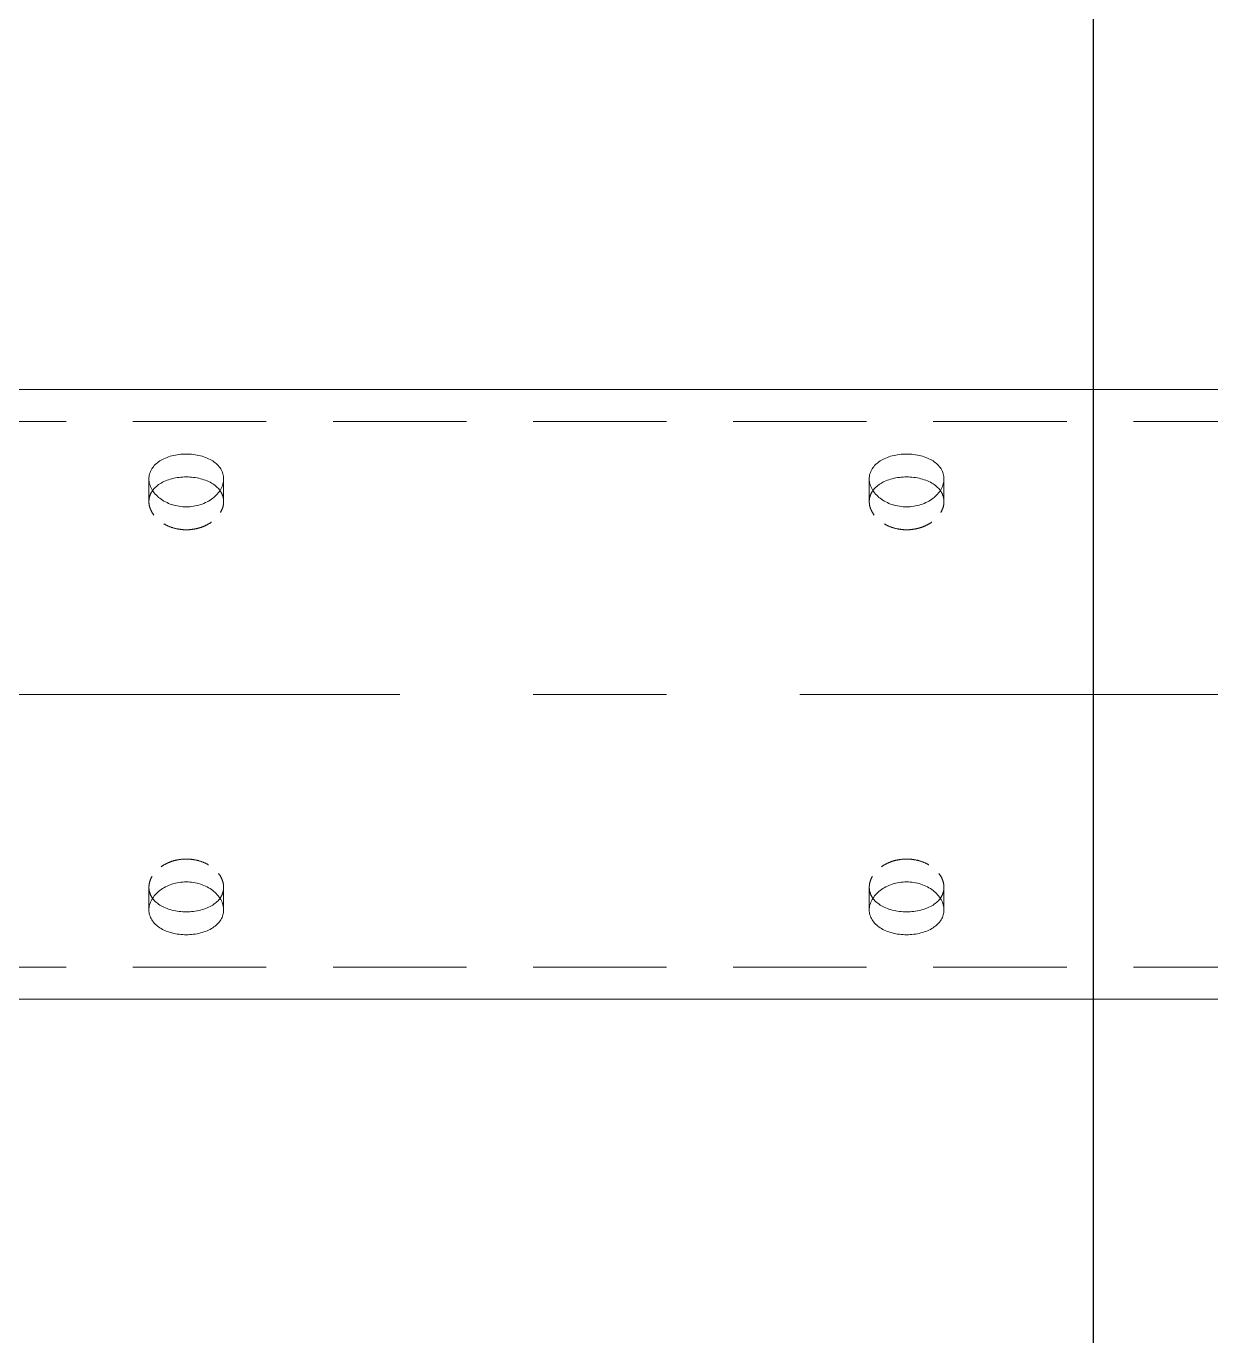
# Model space of a CAD drawing. Header units: millimetres. Extents: x -46397 to 283259, y -8690 to 23983.
# Drawn here: x 119536.6 to 119758.6, y -73.7 to 171.8 of the extents above; entities that cross this region are included whole.
import ezdxf

# ---------------------------------------------------------------- set-up
doc = ezdxf.new("R2010")
doc.units = ezdxf.units.MM
doc.linetypes.add('CENTER', pattern=[2, 1.25, -0.25, 0.25, -0.25])
doc.linetypes.add('HIDDENX2', pattern=[0.75, 0.5, -0.25])
doc.layers.add('DUONGCHINH', color=7, linetype='Continuous', lineweight=25)
doc.layers.add('DUONGTAM', color=1, linetype='CENTER', lineweight=0)
doc.layers.add('flashshoot', color=7, linetype='Continuous')

# ---------------------------------------------------------------- blocks, each defined once
blk = doc.blocks.new('A$C709efb1f')
at = {"color": 150, "linetype": 'Continuous', "lineweight": 0, "ltscale": 10}
for p, q in [((195.98, 1125), (195.98, -3000)), ((310.28, 1125), (310.28, -3000))]:
    blk.add_line(p, q, dxfattribs=at)
at = {"color": 1, "linetype": 'HIDDENX2', "lineweight": 0, "ltscale": 50}
for p, q in [((202, 1125), (202, -3000)), ((304.26, 1125), (304.26, -3000))]:
    blk.add_line(p, q, dxfattribs=at)
at = {"color": 1, "linetype": 'HIDDENX2', "lineweight": 0, "ltscale": 10}
for p, q in [((212.72, -2573), (216.98, -2573)), ((289.29, -2573), (293.54, -2573)), ((212.72, -2587), (216.98, -2587)), ((289.29, -2587), (293.54, -2587)), ((212.72, -2708), (216.98, -2708)), ((289.29, -2708), (293.54, -2708)), ((212.72, -2722), (216.98, -2722)), ((289.29, -2722), (293.54, -2722))]:
    blk.add_line(p, q, dxfattribs=at)
at = {"color": 150, "linetype": 'Continuous', "lineweight": 0, "ltscale": 10}
for points, knots in [([(217.97, -2580), (217.97, -2580.44), (217.94, -2580.89), (217.8, -2581.8), (217.69, -2582.25), (217.41, -2583.11), (217.24, -2583.52), (216.84, -2584.29), (216.61, -2584.64), (216.13, -2585.26), (215.87, -2585.55), (215.29, -2586.07), (214.98, -2586.29), (214.34, -2586.65), (214.01, -2586.78), (213.36, -2586.96), (213.03, -2587), (212.41, -2587), (212.09, -2586.96), (211.47, -2586.78), (211.16, -2586.65), (210.58, -2586.29), (210.3, -2586.07), (209.8, -2585.55), (209.57, -2585.26), (209.17, -2584.64), (208.99, -2584.29), (208.66, -2583.52), (208.52, -2583.11), (208.3, -2582.25), (208.21, -2581.8), (208.1, -2580.89), (208.07, -2580.44), (208.07, -2579.56), (208.1, -2579.11), (208.21, -2578.2), (208.3, -2577.75), (208.52, -2576.89), (208.66, -2576.48), (208.99, -2575.71), (209.17, -2575.36), (209.57, -2574.74), (209.8, -2574.45), (210.3, -2573.93), (210.58, -2573.71), (211.16, -2573.35), (211.47, -2573.22), (212.09, -2573.04), (212.41, -2573), (213.03, -2573), (213.36, -2573.04), (214.01, -2573.22), (214.34, -2573.35), (214.98, -2573.71), (215.29, -2573.93), (215.87, -2574.45), (216.13, -2574.74), (216.61, -2575.36), (216.84, -2575.71), (217.24, -2576.48), (217.41, -2576.89), (217.69, -2577.75), (217.8, -2578.2), (217.94, -2579.11), (217.97, -2579.56), (217.97, -2580)], [0, 0, 0, 0, 1.319832, 1.319832, 2.639664, 2.639664, 3.959497, 3.959497, 5.279329, 5.279329, 6.599151, 6.599151, 7.918973, 7.918973, 9.238795, 9.238795, 10.558617, 10.558617, 11.878439, 11.878439, 13.198261, 13.198261, 14.518084, 14.518084, 15.837906, 15.837906, 17.157738, 17.157738, 18.47757, 18.47757, 19.797402, 19.797402, 21.117235, 21.117235, 22.437067, 22.437067, 23.756899, 23.756899, 25.076731, 25.076731, 26.396564, 26.396564, 27.716386, 27.716386, 29.036208, 29.036208, 30.35603, 30.35603, 31.675852, 31.675852, 32.995674, 32.995674, 34.315496, 34.315496, 35.635318, 35.635318, 36.95514, 36.95514, 38.274973, 38.274973, 39.594805, 39.594805, 40.914637, 40.914637, 42.234469, 42.234469, 42.234469, 42.234469]), ([(214.91, -2573.68), (214.7, -2573.83), (214.5, -2574), (214.07, -2574.45), (213.84, -2574.74), (213.45, -2575.36), (213.26, -2575.71), (212.94, -2576.48), (212.81, -2576.89), (212.58, -2577.75), (212.5, -2578.2), (212.39, -2579.11), (212.37, -2579.56), (212.37, -2580.44), (212.39, -2580.89), (212.5, -2581.8), (212.58, -2582.25), (212.81, -2583.11), (212.94, -2583.52), (213.26, -2584.29), (213.45, -2584.64), (213.84, -2585.26), (214.07, -2585.55), (214.5, -2586), (214.7, -2586.17), (214.91, -2586.32)], [13.547032, 13.547032, 13.547032, 13.547032, 14.522015, 14.522015, 15.842193, 15.842193, 17.162386, 17.162386, 18.48258, 18.48258, 19.802773, 19.802773, 21.122966, 21.122966, 22.44316, 22.44316, 23.763353, 23.763353, 25.083546, 25.083546, 26.40374, 26.40374, 27.723917, 27.723917, 28.6989, 28.6989, 28.6989, 28.6989]), ([(288.29, -2580), (288.29, -2579.56), (288.32, -2579.11), (288.46, -2578.2), (288.57, -2577.75), (288.85, -2576.89), (289.03, -2576.48), (289.43, -2575.71), (289.65, -2575.36), (290.13, -2574.74), (290.4, -2574.45), (290.97, -2573.93), (291.28, -2573.71), (291.92, -2573.35), (292.25, -2573.22), (292.91, -2573.04), (293.23, -2573), (293.85, -2573), (294.17, -2573.04), (294.8, -2573.22), (295.1, -2573.35), (295.68, -2573.71), (295.96, -2573.93), (296.46, -2574.45), (296.69, -2574.74), (297.09, -2575.36), (297.28, -2575.71), (297.6, -2576.48), (297.74, -2576.89), (297.97, -2577.75), (298.05, -2578.2), (298.16, -2579.11), (298.19, -2579.56), (298.19, -2580.44), (298.16, -2580.89), (298.05, -2581.8), (297.97, -2582.25), (297.74, -2583.11), (297.6, -2583.52), (297.28, -2584.29), (297.09, -2584.64), (296.69, -2585.26), (296.46, -2585.55), (295.96, -2586.07), (295.68, -2586.29), (295.1, -2586.65), (294.8, -2586.78), (294.17, -2586.96), (293.85, -2587), (293.23, -2587), (292.91, -2586.96), (292.25, -2586.78), (291.92, -2586.65), (291.28, -2586.29), (290.97, -2586.07), (290.4, -2585.55), (290.13, -2585.26), (289.65, -2584.64), (289.43, -2584.29), (289.03, -2583.52), (288.85, -2583.11), (288.57, -2582.25), (288.46, -2581.8), (288.32, -2580.89), (288.29, -2580.44), (288.29, -2580)], [0, 0, 0, 0, 1.319832, 1.319832, 2.639664, 2.639664, 3.959497, 3.959497, 5.279329, 5.279329, 6.599151, 6.599151, 7.918973, 7.918973, 9.238795, 9.238795, 10.558617, 10.558617, 11.878439, 11.878439, 13.198261, 13.198261, 14.518084, 14.518084, 15.837906, 15.837906, 17.157738, 17.157738, 18.47757, 18.47757, 19.797402, 19.797402, 21.117235, 21.117235, 22.437067, 22.437067, 23.756899, 23.756899, 25.076731, 25.076731, 26.396564, 26.396564, 27.716386, 27.716386, 29.036208, 29.036208, 30.35603, 30.35603, 31.675852, 31.675852, 32.995674, 32.995674, 34.315496, 34.315496, 35.635318, 35.635318, 36.95514, 36.95514, 38.274973, 38.274973, 39.594805, 39.594805, 40.914637, 40.914637, 42.234469, 42.234469, 42.234469, 42.234469]), ([(291.35, -2586.32), (291.56, -2586.17), (291.76, -2586), (292.19, -2585.55), (292.42, -2585.26), (292.81, -2584.64), (293, -2584.29), (293.32, -2583.52), (293.46, -2583.11), (293.68, -2582.25), (293.76, -2581.8), (293.87, -2580.89), (293.9, -2580.44), (293.9, -2579.56), (293.87, -2579.11), (293.76, -2578.2), (293.68, -2577.75), (293.46, -2576.89), (293.32, -2576.48), (293, -2575.71), (292.81, -2575.36), (292.42, -2574.74), (292.19, -2574.45), (291.76, -2574), (291.56, -2573.83), (291.35, -2573.68)], [13.547032, 13.547032, 13.547032, 13.547032, 14.522015, 14.522015, 15.842193, 15.842193, 17.162386, 17.162386, 18.48258, 18.48258, 19.802773, 19.802773, 21.122966, 21.122966, 22.44316, 22.44316, 23.763353, 23.763353, 25.083546, 25.083546, 26.40374, 26.40374, 27.723917, 27.723917, 28.6989, 28.6989, 28.6989, 28.6989]), ([(217.97, -2715), (217.97, -2715.44), (217.94, -2715.89), (217.8, -2716.8), (217.69, -2717.25), (217.41, -2718.11), (217.24, -2718.52), (216.84, -2719.29), (216.61, -2719.64), (216.13, -2720.26), (215.87, -2720.55), (215.29, -2721.07), (214.98, -2721.29), (214.34, -2721.65), (214.01, -2721.78), (213.36, -2721.96), (213.03, -2722), (212.41, -2722), (212.09, -2721.96), (211.47, -2721.78), (211.16, -2721.65), (210.58, -2721.29), (210.3, -2721.07), (209.8, -2720.55), (209.57, -2720.26), (209.17, -2719.64), (208.99, -2719.29), (208.66, -2718.52), (208.52, -2718.11), (208.3, -2717.25), (208.21, -2716.8), (208.1, -2715.89), (208.07, -2715.44), (208.07, -2714.56), (208.1, -2714.11), (208.21, -2713.2), (208.3, -2712.75), (208.52, -2711.89), (208.66, -2711.48), (208.99, -2710.71), (209.17, -2710.36), (209.57, -2709.74), (209.8, -2709.45), (210.3, -2708.93), (210.58, -2708.71), (211.16, -2708.35), (211.47, -2708.22), (212.09, -2708.04), (212.41, -2708), (213.03, -2708), (213.36, -2708.04), (214.01, -2708.22), (214.34, -2708.35), (214.98, -2708.71), (215.29, -2708.93), (215.87, -2709.45), (216.13, -2709.74), (216.61, -2710.36), (216.84, -2710.71), (217.24, -2711.48), (217.41, -2711.89), (217.69, -2712.75), (217.8, -2713.2), (217.94, -2714.11), (217.97, -2714.56), (217.97, -2715)], [0, 0, 0, 0, 1.319832, 1.319832, 2.639664, 2.639664, 3.959497, 3.959497, 5.279329, 5.279329, 6.599151, 6.599151, 7.918973, 7.918973, 9.238795, 9.238795, 10.558617, 10.558617, 11.878439, 11.878439, 13.198261, 13.198261, 14.518084, 14.518084, 15.837906, 15.837906, 17.157738, 17.157738, 18.47757, 18.47757, 19.797402, 19.797402, 21.117235, 21.117235, 22.437067, 22.437067, 23.756899, 23.756899, 25.076731, 25.076731, 26.396564, 26.396564, 27.716386, 27.716386, 29.036208, 29.036208, 30.35603, 30.35603, 31.675852, 31.675852, 32.995674, 32.995674, 34.315496, 34.315496, 35.635318, 35.635318, 36.95514, 36.95514, 38.274973, 38.274973, 39.594805, 39.594805, 40.914637, 40.914637, 42.234469, 42.234469, 42.234469, 42.234469]), ([(288.29, -2715), (288.29, -2714.56), (288.32, -2714.11), (288.46, -2713.2), (288.57, -2712.75), (288.85, -2711.89), (289.03, -2711.48), (289.43, -2710.71), (289.65, -2710.36), (290.13, -2709.74), (290.4, -2709.45), (290.97, -2708.93), (291.28, -2708.71), (291.92, -2708.35), (292.25, -2708.22), (292.91, -2708.04), (293.23, -2708), (293.85, -2708), (294.17, -2708.04), (294.8, -2708.22), (295.1, -2708.35), (295.68, -2708.71), (295.96, -2708.93), (296.46, -2709.45), (296.69, -2709.74), (297.09, -2710.36), (297.28, -2710.71), (297.6, -2711.48), (297.74, -2711.89), (297.97, -2712.75), (298.05, -2713.2), (298.16, -2714.11), (298.19, -2714.56), (298.19, -2715.44), (298.16, -2715.89), (298.05, -2716.8), (297.97, -2717.25), (297.74, -2718.11), (297.6, -2718.52), (297.28, -2719.29), (297.09, -2719.64), (296.69, -2720.26), (296.46, -2720.55), (295.96, -2721.07), (295.68, -2721.29), (295.1, -2721.65), (294.8, -2721.78), (294.17, -2721.96), (293.85, -2722), (293.23, -2722), (292.91, -2721.96), (292.25, -2721.78), (291.92, -2721.65), (291.28, -2721.29), (290.97, -2721.07), (290.4, -2720.55), (290.13, -2720.26), (289.65, -2719.64), (289.43, -2719.29), (289.03, -2718.52), (288.85, -2718.11), (288.57, -2717.25), (288.46, -2716.8), (288.32, -2715.89), (288.29, -2715.44), (288.29, -2715)], [0, 0, 0, 0, 1.319832, 1.319832, 2.639664, 2.639664, 3.959497, 3.959497, 5.279329, 5.279329, 6.599151, 6.599151, 7.918973, 7.918973, 9.238795, 9.238795, 10.558617, 10.558617, 11.878439, 11.878439, 13.198261, 13.198261, 14.518084, 14.518084, 15.837906, 15.837906, 17.157738, 17.157738, 18.47757, 18.47757, 19.797402, 19.797402, 21.117235, 21.117235, 22.437067, 22.437067, 23.756899, 23.756899, 25.076731, 25.076731, 26.396564, 26.396564, 27.716386, 27.716386, 29.036208, 29.036208, 30.35603, 30.35603, 31.675852, 31.675852, 32.995674, 32.995674, 34.315496, 34.315496, 35.635318, 35.635318, 36.95514, 36.95514, 38.274973, 38.274973, 39.594805, 39.594805, 40.914637, 40.914637, 42.234469, 42.234469, 42.234469, 42.234469]), ([(214.91, -2708.68), (214.7, -2708.83), (214.5, -2709), (214.07, -2709.45), (213.84, -2709.74), (213.45, -2710.36), (213.26, -2710.71), (212.94, -2711.48), (212.81, -2711.89), (212.58, -2712.75), (212.5, -2713.2), (212.39, -2714.11), (212.37, -2714.56), (212.37, -2715.44), (212.39, -2715.89), (212.5, -2716.8), (212.58, -2717.25), (212.81, -2718.11), (212.94, -2718.52), (213.26, -2719.29), (213.45, -2719.64), (213.84, -2720.26), (214.07, -2720.55), (214.5, -2721), (214.7, -2721.17), (214.91, -2721.32)], [13.547032, 13.547032, 13.547032, 13.547032, 14.522015, 14.522015, 15.842193, 15.842193, 17.162386, 17.162386, 18.48258, 18.48258, 19.802773, 19.802773, 21.122966, 21.122966, 22.44316, 22.44316, 23.763353, 23.763353, 25.083546, 25.083546, 26.40374, 26.40374, 27.723917, 27.723917, 28.6989, 28.6989, 28.6989, 28.6989]), ([(291.35, -2721.32), (291.56, -2721.17), (291.76, -2721), (292.19, -2720.55), (292.42, -2720.26), (292.81, -2719.64), (293, -2719.29), (293.32, -2718.52), (293.46, -2718.11), (293.68, -2717.25), (293.76, -2716.8), (293.87, -2715.89), (293.9, -2715.44), (293.9, -2714.56), (293.87, -2714.11), (293.76, -2713.2), (293.68, -2712.75), (293.46, -2711.89), (293.32, -2711.48), (293, -2710.71), (292.81, -2710.36), (292.42, -2709.74), (292.19, -2709.45), (291.76, -2709), (291.56, -2708.83), (291.35, -2708.68)], [13.547032, 13.547032, 13.547032, 13.547032, 14.522015, 14.522015, 15.842193, 15.842193, 17.162386, 17.162386, 18.48258, 18.48258, 19.802773, 19.802773, 21.122966, 21.122966, 22.44316, 22.44316, 23.763353, 23.763353, 25.083546, 25.083546, 26.40374, 26.40374, 27.723917, 27.723917, 28.6989, 28.6989, 28.6989, 28.6989])]:
    blk.add_open_spline(points, degree=3, knots=knots, dxfattribs=at)
at = {"color": 1, "linetype": 'HIDDENX2', "lineweight": 0, "ltscale": 10}
for points, knots in [([(222.27, -2580), (222.27, -2579.56), (222.23, -2579.11), (222.09, -2578.2), (221.98, -2577.75), (221.7, -2576.89), (221.52, -2576.48), (221.12, -2575.71), (220.89, -2575.36), (220.41, -2574.74), (220.14, -2574.45), (219.55, -2573.93), (219.24, -2573.71), (218.6, -2573.35), (218.27, -2573.22), (217.61, -2573.04), (217.29, -2573), (216.67, -2573), (216.35, -2573.04), (215.73, -2573.22), (215.42, -2573.35), (215.06, -2573.58), (214.98, -2573.63), (214.91, -2573.68)], [0, 0, 0, 0, 1.320193, 1.320193, 2.640387, 2.640387, 3.96058, 3.96058, 5.280773, 5.280773, 6.600951, 6.600951, 7.921128, 7.921128, 9.241306, 9.241306, 10.561483, 10.561483, 11.881661, 11.881661, 13.201838, 13.201838, 13.547032, 13.547032, 13.547032, 13.547032]), ([(291.35, -2573.68), (291.28, -2573.63), (291.21, -2573.58), (290.84, -2573.35), (290.54, -2573.22), (289.91, -2573.04), (289.6, -2573), (288.97, -2573), (288.65, -2573.04), (287.99, -2573.22), (287.66, -2573.35), (287.02, -2573.71), (286.71, -2573.93), (286.13, -2574.45), (285.86, -2574.74), (285.38, -2575.36), (285.15, -2575.71), (284.74, -2576.48), (284.57, -2576.89), (284.28, -2577.75), (284.17, -2578.2), (284.03, -2579.11), (284, -2579.56), (284, -2580)], [28.6989, 28.6989, 28.6989, 28.6989, 29.044094, 29.044094, 30.364272, 30.364272, 31.684449, 31.684449, 33.004627, 33.004627, 34.324804, 34.324804, 35.644982, 35.644982, 36.965159, 36.965159, 38.285352, 38.285352, 39.605546, 39.605546, 40.925739, 40.925739, 42.245932, 42.245932, 42.245932, 42.245932]), ([(214.91, -2586.32), (214.98, -2586.37), (215.06, -2586.42), (215.42, -2586.65), (215.73, -2586.78), (216.35, -2586.96), (216.67, -2587), (217.29, -2587), (217.61, -2586.96), (218.27, -2586.78), (218.6, -2586.65), (219.24, -2586.29), (219.55, -2586.07), (220.14, -2585.55), (220.41, -2585.26), (220.89, -2584.64), (221.12, -2584.29), (221.52, -2583.52), (221.7, -2583.11), (221.98, -2582.25), (222.09, -2581.8), (222.23, -2580.89), (222.27, -2580.44), (222.27, -2580)], [28.6989, 28.6989, 28.6989, 28.6989, 29.044094, 29.044094, 30.364272, 30.364272, 31.684449, 31.684449, 33.004627, 33.004627, 34.324804, 34.324804, 35.644982, 35.644982, 36.965159, 36.965159, 38.285352, 38.285352, 39.605546, 39.605546, 40.925739, 40.925739, 42.245932, 42.245932, 42.245932, 42.245932]), ([(284, -2580), (284, -2580.44), (284.03, -2580.89), (284.17, -2581.8), (284.28, -2582.25), (284.57, -2583.11), (284.74, -2583.52), (285.15, -2584.29), (285.38, -2584.64), (285.86, -2585.26), (286.13, -2585.55), (286.71, -2586.07), (287.02, -2586.29), (287.66, -2586.65), (287.99, -2586.78), (288.65, -2586.96), (288.97, -2587), (289.6, -2587), (289.91, -2586.96), (290.54, -2586.78), (290.84, -2586.65), (291.21, -2586.42), (291.28, -2586.37), (291.35, -2586.32)], [0, 0, 0, 0, 1.320193, 1.320193, 2.640387, 2.640387, 3.96058, 3.96058, 5.280773, 5.280773, 6.600951, 6.600951, 7.921128, 7.921128, 9.241306, 9.241306, 10.561483, 10.561483, 11.881661, 11.881661, 13.201838, 13.201838, 13.547032, 13.547032, 13.547032, 13.547032]), ([(222.27, -2715), (222.27, -2714.56), (222.23, -2714.11), (222.09, -2713.2), (221.98, -2712.75), (221.7, -2711.89), (221.52, -2711.48), (221.12, -2710.71), (220.89, -2710.36), (220.41, -2709.74), (220.14, -2709.45), (219.55, -2708.93), (219.24, -2708.71), (218.6, -2708.35), (218.27, -2708.22), (217.61, -2708.04), (217.29, -2708), (216.67, -2708), (216.35, -2708.04), (215.73, -2708.22), (215.42, -2708.35), (215.06, -2708.58), (214.98, -2708.63), (214.91, -2708.68)], [0, 0, 0, 0, 1.320193, 1.320193, 2.640387, 2.640387, 3.96058, 3.96058, 5.280773, 5.280773, 6.600951, 6.600951, 7.921128, 7.921128, 9.241306, 9.241306, 10.561483, 10.561483, 11.881661, 11.881661, 13.201838, 13.201838, 13.547032, 13.547032, 13.547032, 13.547032]), ([(291.35, -2708.68), (291.28, -2708.63), (291.21, -2708.58), (290.84, -2708.35), (290.54, -2708.22), (289.91, -2708.04), (289.6, -2708), (288.97, -2708), (288.65, -2708.04), (287.99, -2708.22), (287.66, -2708.35), (287.02, -2708.71), (286.71, -2708.93), (286.13, -2709.45), (285.86, -2709.74), (285.38, -2710.36), (285.15, -2710.71), (284.74, -2711.48), (284.57, -2711.89), (284.28, -2712.75), (284.17, -2713.2), (284.03, -2714.11), (284, -2714.56), (284, -2715)], [28.6989, 28.6989, 28.6989, 28.6989, 29.044094, 29.044094, 30.364272, 30.364272, 31.684449, 31.684449, 33.004627, 33.004627, 34.324804, 34.324804, 35.644982, 35.644982, 36.965159, 36.965159, 38.285352, 38.285352, 39.605546, 39.605546, 40.925739, 40.925739, 42.245932, 42.245932, 42.245932, 42.245932]), ([(214.91, -2721.32), (214.98, -2721.37), (215.06, -2721.42), (215.42, -2721.65), (215.73, -2721.78), (216.35, -2721.96), (216.67, -2722), (217.29, -2722), (217.61, -2721.96), (218.27, -2721.78), (218.6, -2721.65), (219.24, -2721.29), (219.55, -2721.07), (220.14, -2720.55), (220.41, -2720.26), (220.89, -2719.64), (221.12, -2719.29), (221.52, -2718.52), (221.7, -2718.11), (221.98, -2717.25), (222.09, -2716.8), (222.23, -2715.89), (222.27, -2715.44), (222.27, -2715)], [28.6989, 28.6989, 28.6989, 28.6989, 29.044094, 29.044094, 30.364272, 30.364272, 31.684449, 31.684449, 33.004627, 33.004627, 34.324804, 34.324804, 35.644982, 35.644982, 36.965159, 36.965159, 38.285352, 38.285352, 39.605546, 39.605546, 40.925739, 40.925739, 42.245932, 42.245932, 42.245932, 42.245932]), ([(284, -2715), (284, -2715.44), (284.03, -2715.89), (284.17, -2716.8), (284.28, -2717.25), (284.57, -2718.11), (284.74, -2718.52), (285.15, -2719.29), (285.38, -2719.64), (285.86, -2720.26), (286.13, -2720.55), (286.71, -2721.07), (287.02, -2721.29), (287.66, -2721.65), (287.99, -2721.78), (288.65, -2721.96), (288.97, -2722), (289.6, -2722), (289.91, -2721.96), (290.54, -2721.78), (290.84, -2721.65), (291.21, -2721.42), (291.28, -2721.37), (291.35, -2721.32)], [0, 0, 0, 0, 1.320193, 1.320193, 2.640387, 2.640387, 3.96058, 3.96058, 5.280773, 5.280773, 6.600951, 6.600951, 7.921128, 7.921128, 9.241306, 9.241306, 10.561483, 10.561483, 11.881661, 11.881661, 13.201838, 13.201838, 13.547032, 13.547032, 13.547032, 13.547032])]:
    blk.add_open_spline(points, degree=3, knots=knots, dxfattribs=at)
at = {"layer": 'DUONGTAM', "ltscale": 100}
blk.add_line((253.13, 1125), (253.13, -3000), dxfattribs=at)
blk = doc.blocks.new('SD1-3')
at = {"layer": 'DUONGCHINH'}
blk.add_line((0, 3.7), (0, 1832.98), dxfattribs=at)

msp = doc.modelspace()

# ---------------------------------------------------------------- block references
msp.add_blockref('SD1-3', (119736.61, -618.69, -1.5))
at = {"layer": 'flashshoot', "rotation": 270}
msp.add_blockref('A$C709efb1f', (122281.61, 299.65, -1.5), dxfattribs=at)

doc.saveas('drawing.dxf')
